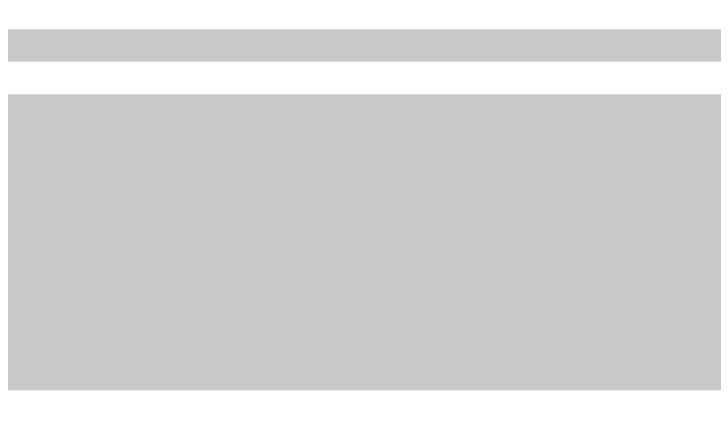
# Model space of a CAD drawing. Extents: x -3564 to 3564, y -2067 to 2176.
# Drawn here: x -23.5 to 193, y -2066.8 to -1940.3 of the extents above; entities that cross this region are included whole.
import ezdxf

# ---------------------------------------------------------------- set-up
doc = ezdxf.new("R2010")
doc.units = 0
for name, color, linetype in [('BOARD_OUTLINE', 2, 'CONTINUOUS'), ('COPPER_BOTTOM', 1, 'CONTINUOUS'), ('COPPER_TOP', 3, 'CONTINUOUS')]:
    doc.layers.add(name, color=color, linetype=linetype)

msp = doc.modelspace()

# ---------------------------------------------------------------- hatches: boundary and pattern name
at = {"layer": 'COPPER_TOP'}
h = msp.add_hatch(color=3, dxfattribs=at)
edge = h.paths.add_edge_path()
edge.add_line((3340.582874, -858.438701), (2949.79383, -858.438701))
edge.add_line((2949.79383, -858.438701), (2906.423646, -815.072559))
edge.add_line((2906.423646, -815.072559), (3548.927441, -815.072559))
edge.add_line((3548.927441, -815.072559), (3548.927441, -1280.636464))
edge.add_arc((3564, -1281.820276), 15.118976, 175.509159, 176.26094)
edge.add_arc((3439.266063, -1273.668701), 109.88103, 270, 356.26094, ccw=False)
edge.add_arc((3439.266063, -1398.668701), 15.118976, 90, 94.492746)
edge.add_line((3438.08175, -1383.596181), (3229.577873, -1383.596181))
edge.add_arc((3226.607598, -1398.668701), 15.362402, 78.851822, 90)
edge.add_arc((3226.607598, -1779.402638), 396.096339, 90, 180)
edge.add_arc((2845.873661, -1779.402638), 15.362402, 180, 191.146659)
edge.add_line((2830.801063, -1782.372513), (2830.801063, -1940.583254))
edge.add_arc((2845.873701, -1941.766063), 15.118976, 175.512972, 180)
edge.add_arc((2720.873701, -1941.766063), 109.881024, 270, 0, ccw=False)
edge.add_arc((2720.873701, -2066.766063), 15.118976, 90, 94.490847)
edge.add_line((2719.689887, -2051.693504), (2089.906311, -2051.693578))
edge.add_line((2089.906311, -2051.693578), (2089.906287, -2051.693578))
edge.add_line((2089.906287, -2051.693578), (2049.999961, -2051.693583))
edge.add_line((2049.999961, -2051.693583), (1249.999923, -2051.693504))
edge.add_arc((1249.999921, -2066.766063), 15.072559, 89.999994, 90.185201)
edge.add_line((1249.951201, -2051.693583), (1145.024398, -2051.693583))
edge.add_line((1145.024398, -2051.693583), (1145.024398, -2051.693583))
edge.add_line((1145.024398, -2051.693583), (429.570315, -2051.693583))
edge.add_arc((429.570315, -2066.766142), 15.072559, 90, 90.000352)
edge.add_line((429.570222, -2051.693583), (200.142508, -2051.693541))
edge.add_line((200.142508, -2051.693541), (200.142508, -2051.693541))
edge.add_line((200.142508, -2051.693541), (0.000003, -2051.693504))
edge.add_arc((0, -2066.766063), 15.072559, 89.999989, 90.000362)
edge.add_line((-0.000095, -2051.693504), (-434.927441, -2051.693504))
edge.add_line((-434.927441, -2051.693504), (-434.927441, -1398.766063))
edge.add_arc((-450, -1398.766063), 15.072559, 0, 35.111756)
edge.add_line((-437.670169, -1390.096732), (-391.254109, -1390.096732))
edge.add_line((-391.254109, -1390.096732), (-370.096732, -1411.255121))
edge.add_line((-370.096732, -1411.255121), (-370.096732, -1837.070866))
edge.add_arc((-350, -1837.070866), 20.096732, 180, 225.095268)
edge.add_line((-364.186888, -1851.305011), (-251.305454, -1964.186838))
edge.add_arc((-237.07126, -1950), 20.096732, 224.904532, 256.553469)
edge.add_arc((-237.071208, -1950.000012), 20.096732, 256.553318, 270.063573)
edge.add_line((-237.048909, -1970.096732), (2637.07126, -1970.096732))
edge.add_arc((2637.07126, -1950), 20.096732, 270, 315.095429)
edge.add_line((2651.305444, -1964.186848), (2724.186878, -1891.305256))
edge.add_arc((2710, -1877.071102), 20.096732, 314.904694, 0)
edge.add_line((2730.096732, -1877.071102), (2730.096732, -1558.3243))
edge.add_line((2730.096732, -1558.3243), (3018.3243, -1270.096732))
edge.add_line((3018.3243, -1270.096732), (3340.582874, -1270.096732))
edge.add_arc((3340.606482, -1250.000014), 20.096732, 269.932692, 284.59993)
edge.add_arc((3340.606535, -1250), 20.096732, 284.599773, 315.095368)
edge.add_line((3354.840705, -1264.186863), (3357.722296, -1261.305271))
edge.add_arc((3343.535433, -1247.071102), 20.096732, 314.904632, 0)
edge.add_line((3363.632165, -1247.071102), (3363.632165, -881.464331))
edge.add_arc((3343.535433, -881.464331), 20.096732, 0, 45.095368)
edge.add_line((3357.722296, -867.230162), (3354.840705, -864.34857))
edge.add_arc((3340.606535, -878.535433), 20.096732, 44.904632, 75.400227)
edge.add_arc((3340.606482, -878.535419), 20.096732, 75.40007, 90.067308)

# ---------------------------------------------------------------- linework, layer by layer
at = {"layer": 'BOARD_OUTLINE', "color": 2, "const_width": 0.000039}
for points in [[(-450, -2066.766063), (0, -2066.766063)], [(0, -2066.766063), (429.570315, -2066.766142)]]:
    msp.add_lwpolyline(points, dxfattribs=at)
at = {"layer": 'COPPER_BOTTOM', "color": 1, "const_width": 10}
for points in [[(-434.927441, -1398.766063), (-434.927441, -2051.693504), (-0.000095, -2051.693504)], [(0.000003, -2051.693504), (200.142508, -2051.693541), (200.142508, -2051.693541), (429.570222, -2051.693583)]]:
    msp.add_lwpolyline(points, dxfattribs=at)
at = {"layer": 'COPPER_BOTTOM', "color": 1}
msp.add_arc((0, -2066.766063), 15.072559, 89.999989, 90.000362, dxfattribs=at)
at = {"layer": 'COPPER_TOP', "color": 3, "const_width": 10}
for points in [[(-0.000095, -2051.693504), (-434.927441, -2051.693504), (-434.927441, -1398.766063)], [(2637.07126, -1950), (-237.07126, -1950)], [(-237.048909, -1970.096732), (2637.07126, -1970.096732)], [(429.570222, -2051.693583), (200.142508, -2051.693541), (200.142508, -2051.693541), (0.000003, -2051.693504)]]:
    msp.add_lwpolyline(points, dxfattribs=at)
at = {"layer": 'COPPER_TOP', "color": 3}
msp.add_arc((0, -2066.766063), 15.072559, 89.999989, 90.000362, dxfattribs=at)

doc.saveas('drawing.dxf')
